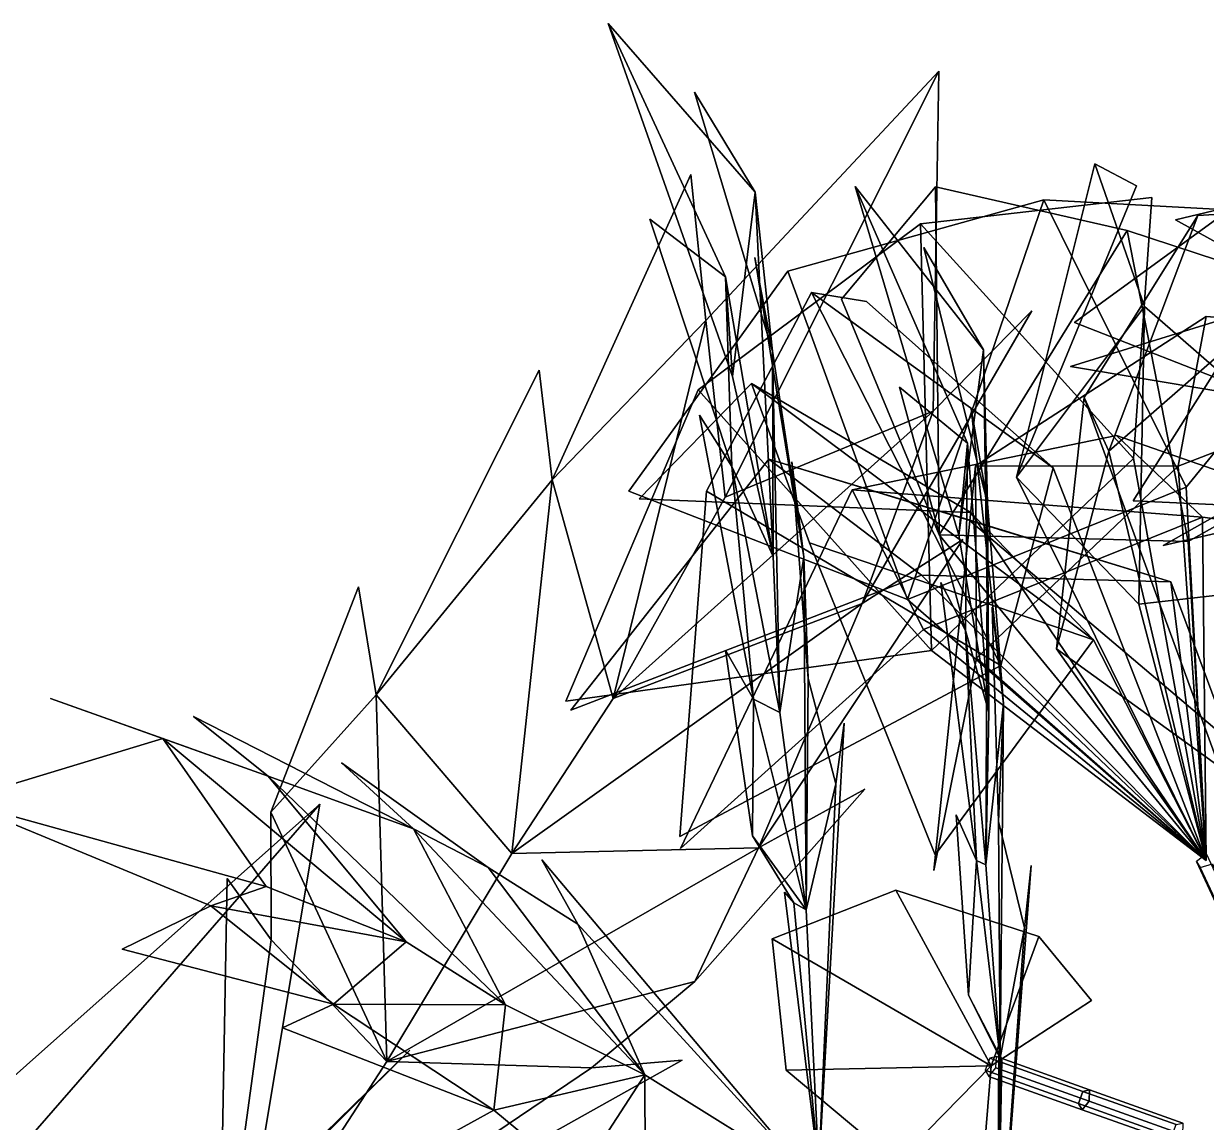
# Model space of a CAD drawing. Header units: metres. Extents: x -317 to 277, y -489 to 236.
# Drawn here: x 9.7 to 93.2, y -6.4 to 71.2 of the extents above; entities that cross this region are included whole.
import ezdxf

# ---------------------------------------------------------------- set-up
doc = ezdxf.new("R2010")
doc.units = ezdxf.units.M

msp = doc.modelspace()

# ---------------------------------------------------------------- linework, layer by layer
at = {"layer": 'Newplan_1Pdcel', "color": 3}
for points in [[(95.9978, 6.6089, 477.4405), (93.2118, 12.5831, 481.7184), (92.5128, 12.0548, 482.001), (95.2989, 6.08059, 477.7232)], [(95.2989, 6.08059, 477.7232), (92.5128, 12.0548, 482.001), (92.7853, 11.6208, 482.7846), (95.5714, 5.6466, 478.5067)], [(95.5714, 5.6466, 478.5067), (92.7853, 11.6208, 482.7846), (93.6461, 11.8914, 482.9673), (96.4322, 5.9172, 478.6895)], [(84.5003, -4.173, 475.4673), (77.9168, -1.824, 479.0579), (77.5923, -2.685, 479.0261), (84.1758, -5.03407, 475.4355)], [(84.9667, -4.06908, 476.2542), (78.3832, -1.72, 479.8449), (77.9168, -1.824, 479.0579), (84.5003, -4.173, 475.4673)], [(84.9347, -4.8648, 476.7162), (78.3512, -2.5157, 480.3069), (78.3832, -1.72, 479.8449), (84.9667, -4.06908, 476.2542)], [(84.1758, -5.03407, 475.4355), (77.5923, -2.685, 479.0261), (77.8648, -3.119, 479.8097), (84.4483, -5.468, 476.219)], [(84.4483, -5.468, 476.219), (77.8648, -3.119, 479.8097), (78.3512, -2.5157, 480.3069), (84.9347, -4.8648, 476.7162)], [(91.08386, -6.5221, 471.8766), (84.5003, -4.173, 475.4673), (84.1758, -5.03407, 475.4355), (90.7593, -7.3831, 471.8448)], [(91.5502, -6.4181, 472.6636), (84.9667, -4.06908, 476.2542), (84.5003, -4.173, 475.4673), (91.08386, -6.5221, 471.8766)], [(91.5182, -7.2138, 473.1256), (84.9347, -4.8648, 476.7162), (84.9667, -4.06908, 476.2542), (91.5502, -6.4181, 472.6636)], [(91.03182, -7.8171, 472.6284), (84.4483, -5.468, 476.219), (84.9347, -4.8648, 476.7162), (91.5182, -7.2138, 473.1256)], [(90.7593, -7.3831, 471.8448), (84.1758, -5.03407, 475.4355), (84.4483, -5.468, 476.219), (91.03182, -7.8171, 472.6284)]]:
    msp.add_3dface(points, dxfattribs=at)
at = {"layer": 'Newplan_1Petal1', "color": 3}
for points in [[(103.7506, 64.5225, 493.1291), (83.8926, 50.07581, 492.8666), (108.7108, 40.4001, 494.9382)], [(103.7506, 64.5225, 493.1291), (108.7108, 40.4001, 494.9382), (83.8926, 50.07581, 492.8666)], [(85.3382, 61.2812, 498.9664), (88.2768, 59.7347, 474.6336), (79.8024, 39.1785, 489.4483)], [(85.3382, 61.2812, 498.9664), (79.8024, 39.1785, 489.4483), (88.2768, 59.7347, 474.6336)], [(79.8024, 39.1785, 489.4483), (88.8344, 51.2256, 515.79), (85.3382, 61.2812, 498.9664)], [(79.8024, 39.1785, 489.4483), (85.3382, 61.2812, 498.9664), (88.8344, 51.2256, 515.79)], [(91.03986, 57.3426, 476.0572), (106.0113, 60.9185, 500.5232), (112.8092, 45.2877, 485.2832)], [(91.03986, 57.3426, 476.0572), (112.8092, 45.2877, 485.2832), (106.0113, 60.9185, 500.5232)], [(74.09116, 59.6567, 493.7316), (67.449, 51.7263, 471.4582), (74.3385, 35.09454, 491.2007)], [(74.09116, 59.6567, 493.7316), (74.3385, 35.09454, 491.2007), (67.449, 51.7263, 471.4582)], [(74.3385, 35.09454, 491.2007), (87.6166, 56.5799, 508.0133), (74.09116, 59.6567, 493.7316)], [(74.3385, 35.09454, 491.2007), (74.09116, 59.6567, 493.7316), (87.6166, 56.5799, 508.0133)], [(72.1063, 30.5305, 495.6915), (81.725, 58.7479, 501.3352), (63.6566, 53.7105, 494.6622)], [(72.1063, 30.5305, 495.6915), (63.6566, 53.7105, 494.6622), (81.725, 58.7479, 501.3352)], [(91.7912, 38.4545, 498.2299), (81.725, 58.7479, 501.3352), (72.1063, 30.5305, 495.6915)], [(91.7912, 38.4545, 498.2299), (72.1063, 30.5305, 495.6915), (81.725, 58.7479, 501.3352)], [(89.3552, 58.9127, 474.0924), (73.02405, 57.04364, 497.8688), (88.06865, 40.4855, 493.1483)], [(89.3552, 58.9127, 474.0924), (88.06865, 40.4855, 493.1483), (73.02405, 57.04364, 497.8688)], [(107.2314, 57.3571, 487.807), (81.725, 58.7479, 501.3352), (91.7912, 38.4545, 498.2299)], [(107.2314, 57.3571, 487.807), (91.7912, 38.4545, 498.2299), (81.725, 58.7479, 501.3352)], [(86.3365, 41.00415, 491.3398), (84.5936, 44.8021, 521.3919), (92.6201, 57.6444, 508.4683)], [(86.3365, 41.00415, 491.3398), (92.6201, 57.6444, 508.4683), (84.5936, 44.8021, 521.3919)], [(92.6201, 57.6444, 508.4683), (106.3091, 58.4516, 488.0949), (86.3365, 41.00415, 491.3398)], [(92.6201, 57.6444, 508.4683), (86.3365, 41.00415, 491.3398), (106.3091, 58.4516, 488.0949)], [(100.7767, 57.6267, 505.5735), (88.03295, 37.5021, 511.5493), (112.1042, 36.4024, 500.0074)], [(100.7767, 57.6267, 505.5735), (112.1042, 36.4024, 500.0074), (88.03295, 37.5021, 511.5493)], [(73.812, 26.9307, 501.4998), (73.02405, 57.04364, 497.8688), (57.3364, 45.3241, 501.4638)], [(73.812, 26.9307, 501.4998), (57.3364, 45.3241, 501.4638), (73.02405, 57.04364, 497.8688)], [(88.06865, 40.4855, 493.1483), (73.02405, 57.04364, 497.8688), (73.812, 26.9307, 501.4998)], [(88.06865, 40.4855, 493.1483), (73.812, 26.9307, 501.4998), (73.02405, 57.04364, 497.8688)], [(91.9353, 34.6229, 503.3194), (87.6166, 56.5799, 508.0133), (74.3385, 35.09454, 491.2007)], [(91.9353, 34.6229, 503.3194), (74.3385, 35.09454, 491.2007), (87.6166, 56.5799, 508.0133)], [(114.9812, 47.5824, 505.6169), (87.6166, 56.5799, 508.0133), (91.9353, 34.6229, 503.3194)], [(114.9812, 47.5824, 505.6169), (91.9353, 34.6229, 503.3194), (87.6166, 56.5799, 508.0133)], [(83.6254, 46.991, 495.975), (107.4712, 54.3653, 510.553), (109.3326, 42.6673, 490.9958)], [(83.6254, 46.991, 495.975), (109.3326, 42.6673, 490.9958), (107.4712, 54.3653, 510.553)], [(63.6566, 53.7105, 494.6622), (52.4311, 38.1726, 479.3105), (72.1063, 30.5305, 495.6915)], [(63.6566, 53.7105, 494.6622), (72.1063, 30.5305, 495.6915), (52.4311, 38.1726, 479.3105)], [(78.7062, 25.8769, 506.0732), (65.3369, 52.2159, 499.1373), (57.9075, 38.1828, 511.1476)], [(78.7062, 25.8769, 506.0732), (57.9075, 38.1828, 511.1476), (65.3369, 52.2159, 499.1373)], [(82.4032, 39.8235, 490.3076), (65.3369, 52.2159, 499.1373), (78.7062, 25.8769, 506.0732)], [(82.4032, 39.8235, 490.3076), (78.7062, 25.8769, 506.0732), (65.3369, 52.2159, 499.1373)], [(69.2079, 51.5656, 470.4998), (65.3369, 52.2159, 499.1373), (82.4032, 39.8235, 490.3076)], [(69.2079, 51.5656, 470.4998), (82.4032, 39.8235, 490.3076), (65.3369, 52.2159, 499.1373)], [(88.4551, 30.2031, 506.8064), (88.8344, 51.2256, 515.79), (79.8024, 39.1785, 489.4483)], [(88.4551, 30.2031, 506.8064), (79.8024, 39.1785, 489.4483), (88.8344, 51.2256, 515.79)], [(110.1526, 32.6815, 521.8869), (88.8344, 51.2256, 515.79), (88.4551, 30.2031, 506.8064)], [(110.1526, 32.6815, 521.8869), (88.4551, 30.2031, 506.8064), (88.8344, 51.2256, 515.79)], [(91.2307, 39.9503, 495.9133), (76.9065, 39.9744, 522.6604), (93.1913, 50.503, 518.152)], [(91.2307, 39.9503, 495.9133), (93.1913, 50.503, 518.152), (76.9065, 39.9744, 522.6604)], [(93.1913, 50.503, 518.152), (114.3729, 48.8926, 505.829), (91.2307, 39.9503, 495.9133)], [(93.1913, 50.503, 518.152), (91.2307, 39.9503, 495.9133), (114.3729, 48.8926, 505.829)], [(90.1722, 34.3606, 513.741), (115.2075, 48.4592, 516.9009), (110.0561, 38.9268, 496.7667)], [(90.1722, 34.3606, 513.741), (110.0561, 38.9268, 496.7667), (115.2075, 48.4592, 516.9009)], [(57.3364, 45.3241, 501.4638), (47.9751, 23.3622, 495.706), (73.812, 26.9307, 501.4998)], [(57.3364, 45.3241, 501.4638), (73.812, 26.9307, 501.4998), (47.9751, 23.3622, 495.706)], [(53.1645, 37.6406, 478.1657), (61.09609, 45.7924, 504.7393), (76.5876, 36.6779, 490.6067)], [(53.1645, 37.6406, 478.1657), (76.5876, 36.6779, 490.6067), (61.09609, 45.7924, 504.7393)], [(85.2402, 27.7025, 507.9648), (61.09609, 45.7924, 504.7393), (65.1895, 34.546, 520.6495)], [(85.2402, 27.7025, 507.9648), (65.1895, 34.546, 520.6495), (61.09609, 45.7924, 504.7393)], [(76.5876, 36.6779, 490.6067), (61.09609, 45.7924, 504.7393), (85.2402, 27.7025, 507.9648)], [(76.5876, 36.6779, 490.6067), (85.2402, 27.7025, 507.9648), (61.09609, 45.7924, 504.7393)], [(82.6395, 27.05753, 507.1055), (84.5936, 44.8021, 521.3919), (86.3365, 41.00415, 491.3398)], [(82.6395, 27.05753, 507.1055), (86.3365, 41.00415, 491.3398), (84.5936, 44.8021, 521.3919)], [(94.1091, 18.7565, 529.5529), (84.5936, 44.8021, 521.3919), (82.6395, 27.05753, 507.1055)], [(94.1091, 18.7565, 529.5529), (82.6395, 27.05753, 507.1055), (84.5936, 44.8021, 521.3919)], [(92.9364, 36.3505, 501.7216), (68.2054, 38.2702, 519.194), (86.871, 42.1167, 524.9537)], [(92.9364, 36.3505, 501.7216), (86.871, 42.1167, 524.9537), (68.2054, 38.2702, 519.194)], [(86.871, 42.1167, 524.9537), (109.9169, 34.08227, 522.2245), (92.9364, 36.3505, 501.7216)], [(86.871, 42.1167, 524.9537), (92.9364, 36.3505, 501.7216), (109.9169, 34.08227, 522.2245)], [(82.6395, 27.05753, 507.1055), (86.3365, 41.00415, 491.3398), (93.2099, 12.125, 482.3569)], [(82.6395, 27.05753, 507.1055), (93.2099, 12.125, 482.3569), (86.3365, 41.00415, 491.3398)], [(48.3359, 22.7397, 494.4356), (62.3139, 40.4382, 512.516), (73.1074, 32.2581, 494.0937)], [(48.3359, 22.7397, 494.4356), (73.1074, 32.2581, 494.0937), (62.3139, 40.4382, 512.516)], [(90.7041, 31.7865, 506.2124), (62.3139, 40.4382, 512.516), (76.4365, 36.1705, 525.8843)], [(90.7041, 31.7865, 506.2124), (76.4365, 36.1705, 525.8843), (62.3139, 40.4382, 512.516)], [(73.1074, 32.2581, 494.0937), (62.3139, 40.4382, 512.516), (90.7041, 31.7865, 506.2124)], [(73.1074, 32.2581, 494.0937), (90.7041, 31.7865, 506.2124), (62.3139, 40.4382, 512.516)], [(88.06865, 40.4855, 493.1483), (73.812, 26.9307, 501.4998), (93.2099, 12.125, 482.3569)], [(88.06865, 40.4855, 493.1483), (93.2099, 12.125, 482.3569), (73.812, 26.9307, 501.4998)], [(73.9619, 11.4094, 525.9601), (76.9065, 39.9744, 522.6604), (76.974, 26.3955, 504.2648)], [(73.9619, 11.4094, 525.9601), (76.974, 26.3955, 504.2648), (76.9065, 39.9744, 522.6604)], [(76.974, 26.3955, 504.2648), (76.9065, 39.9744, 522.6604), (91.2307, 39.9503, 495.9133)], [(76.974, 26.3955, 504.2648), (91.2307, 39.9503, 495.9133), (76.9065, 39.9744, 522.6604)], [(76.974, 26.3955, 504.2648), (91.2307, 39.9503, 495.9133), (93.2099, 12.125, 482.3569)], [(76.974, 26.3955, 504.2648), (93.2099, 12.125, 482.3569), (91.2307, 39.9503, 495.9133)], [(82.4032, 39.8235, 490.3076), (78.7062, 25.8769, 506.0732), (93.2099, 12.125, 482.3569)], [(82.4032, 39.8235, 490.3076), (93.2099, 12.125, 482.3569), (78.7062, 25.8769, 506.0732)], [(91.7912, 38.4545, 498.2299), (72.1063, 30.5305, 495.6915), (93.2099, 12.125, 482.3569)], [(91.7912, 38.4545, 498.2299), (93.2099, 12.125, 482.3569), (72.1063, 30.5305, 495.6915)], [(88.4551, 30.2031, 506.8064), (79.8024, 39.1785, 489.4483), (93.2099, 12.125, 482.3569)], [(88.4551, 30.2031, 506.8064), (93.2099, 12.125, 482.3569), (79.8024, 39.1785, 489.4483)], [(57.9075, 38.1828, 511.1476), (56.03898, 13.8032, 513.4401), (78.7062, 25.8769, 506.0732)], [(57.9075, 38.1828, 511.1476), (78.7062, 25.8769, 506.0732), (56.03898, 13.8032, 513.4401)], [(56.0858, 12.965, 512.2456), (68.2054, 38.2702, 519.194), (73.2514, 28.4265, 499.1832)], [(56.0858, 12.965, 512.2456), (73.2514, 28.4265, 499.1832), (68.2054, 38.2702, 519.194)], [(73.2514, 28.4265, 499.1832), (68.2054, 38.2702, 519.194), (92.9364, 36.3505, 501.7216)], [(73.2514, 28.4265, 499.1832), (92.9364, 36.3505, 501.7216), (68.2054, 38.2702, 519.194)], [(73.2514, 28.4265, 499.1832), (92.9364, 36.3505, 501.7216), (93.2099, 12.125, 482.3569)], [(73.2514, 28.4265, 499.1832), (93.2099, 12.125, 482.3569), (92.9364, 36.3505, 501.7216)], [(76.4365, 36.1705, 525.8843), (94.8989, 20.5285, 530.0768), (90.7041, 31.7865, 506.2124)], [(76.4365, 36.1705, 525.8843), (90.7041, 31.7865, 506.2124), (94.8989, 20.5285, 530.0768)], [(76.5876, 36.6779, 490.6067), (85.2402, 27.7025, 507.9648), (93.2099, 12.125, 482.3569)], [(76.5876, 36.6779, 490.6067), (93.2099, 12.125, 482.3569), (85.2402, 27.7025, 507.9648)], [(91.9353, 34.6229, 503.3194), (74.3385, 35.09454, 491.2007), (93.2099, 12.125, 482.3569)], [(91.9353, 34.6229, 503.3194), (93.2099, 12.125, 482.3569), (74.3385, 35.09454, 491.2007)], [(65.1895, 34.546, 520.6495), (74.07121, 12.5201, 526.9014), (85.2402, 27.7025, 507.9648)], [(65.1895, 34.546, 520.6495), (85.2402, 27.7025, 507.9648), (74.07121, 12.5201, 526.9014)], [(73.1074, 32.2581, 494.0937), (90.7041, 31.7865, 506.2124), (93.2099, 12.125, 482.3569)], [(73.1074, 32.2581, 494.0937), (93.2099, 12.125, 482.3569), (90.7041, 31.7865, 506.2124)]]:
    msp.add_3dface(points, dxfattribs=at)
at = {"layer": 'Newplan_FruitU', "color": 3}
for points in [[(78.02017, -2.3755, 479.6081), (71.2911, 10.03149, 482.7818), (62.557, 6.5842, 483.8724)], [(78.02017, -2.3755, 479.6081), (62.557, 6.5842, 483.8724), (71.2911, 10.03149, 482.7818)], [(78.02017, -2.3755, 479.6081), (81.3809, 6.7537, 478.9987), (71.2911, 10.03149, 482.7818)], [(78.02017, -2.3755, 479.6081), (71.2911, 10.03149, 482.7818), (81.3809, 6.7537, 478.9987)], [(78.02017, -2.3755, 479.6081), (85.0944, 2.2287, 476.453), (81.3809, 6.7537, 478.9987)], [(78.02017, -2.3755, 479.6081), (81.3809, 6.7537, 478.9987), (85.0944, 2.2287, 476.453)], [(78.02017, -2.3755, 479.6081), (62.557, 6.5842, 483.8724), (63.5323, -2.6747, 480.399)], [(78.02017, -2.3755, 479.6081), (63.5323, -2.6747, 480.399), (62.557, 6.5842, 483.8724)], [(78.02017, -2.3755, 479.6081), (63.5323, -2.6747, 480.399), (71.3396, -9.1907, 476.0886)], [(78.02017, -2.3755, 479.6081), (71.3396, -9.1907, 476.0886), (63.5323, -2.6747, 480.399)], [(78.02017, -2.3755, 479.6081), (71.3396, -9.1907, 476.0886), (77.441, -9.538, 474.3691)], [(78.02017, -2.3755, 479.6081), (77.441, -9.538, 474.3691), (71.3396, -9.1907, 476.0886)]]:
    msp.add_3dface(points, dxfattribs=at)
at = {"layer": 'Newplan_Leaf', "color": 3}
for points in [[(59.2571, 53.3115, 452.4565), (50.9752, 71.1773, 450.6658), (59.7522, 46.2683, 441.1548)], [(59.2571, 53.3115, 452.4565), (59.7522, 46.2683, 441.1548), (50.9752, 71.1773, 450.6658)], [(59.7522, 46.2683, 441.1548), (50.9752, 71.1773, 450.6658), (61.3635, 59.2797, 438.7699)], [(59.7522, 46.2683, 441.1548), (61.3635, 59.2797, 438.7699), (50.9752, 71.1773, 450.6658)], [(57.8679, 50.2326, 269.7546), (74.3121, 67.8167, 266.7429), (59.2463, 37.756, 259.2757)], [(57.8679, 50.2326, 269.7546), (59.2463, 37.756, 259.2757), (74.3121, 67.8167, 266.7429)], [(59.2463, 37.756, 259.2757), (74.3121, 67.8167, 266.7429), (73.9247, 43.8225, 263.1636)], [(59.2463, 37.756, 259.2757), (73.9247, 43.8225, 263.1636), (74.3121, 67.8167, 266.7429)], [(61.3635, 59.2797, 438.7699), (57.0755, 66.3344, 437.0329), (62.572, 48.07466, 431.0492)], [(61.3635, 59.2797, 438.7699), (62.572, 48.07466, 431.0492), (57.0755, 66.3344, 437.0329)], [(47.01371, 38.9901, 263.6898), (56.81, 60.5225, 270.1553), (57.8679, 50.2326, 269.7546)], [(47.01371, 38.9901, 263.6898), (57.8679, 50.2326, 269.7546), (56.81, 60.5225, 270.1553)], [(76.3477, 41.58, 444.6761), (68.4159, 59.6908, 444.4141), (75.7363, 35.08726, 433.055)], [(76.3477, 41.58, 444.6761), (75.7363, 35.08726, 433.055), (68.4159, 59.6908, 444.4141)], [(75.7363, 35.08726, 433.055), (68.4159, 59.6908, 444.4141), (77.4865, 48.1606, 431.1566)], [(75.7363, 35.08726, 433.055), (77.4865, 48.1606, 431.1566), (68.4159, 59.6908, 444.4141)], [(62.6175, 33.5699, 436.0584), (59.7522, 46.2683, 441.1548), (61.3635, 59.2797, 438.7699)], [(62.6175, 33.5699, 436.0584), (61.3635, 59.2797, 438.7699), (59.7522, 46.2683, 441.1548)], [(62.6175, 33.5699, 436.0584), (61.3635, 59.2797, 438.7699), (62.572, 48.07466, 431.0492)], [(62.6175, 33.5699, 436.0584), (62.572, 48.07466, 431.0492), (61.3635, 59.2797, 438.7699)], [(59.6997, 39.9362, 449.7127), (53.9159, 57.3822, 457.5628), (59.2571, 53.3115, 452.4565)], [(59.6997, 39.9362, 449.7127), (59.2571, 53.3115, 452.4565), (53.9159, 57.3822, 457.5628)], [(77.4865, 48.1606, 431.1566), (73.2565, 55.3848, 430.1121), (77.7693, 37.3214, 422.8466)], [(77.4865, 48.1606, 431.1566), (77.7693, 37.3214, 422.8466), (73.2565, 55.3848, 430.1121)], [(62.572, 48.07466, 431.0492), (61.3417, 54.6742, 429.5844), (64.7883, 33.5436, 422.4109)], [(62.572, 48.07466, 431.0492), (64.7883, 33.5436, 422.4109), (61.3417, 54.6742, 429.5844)], [(59.6997, 39.9362, 449.7127), (59.2571, 53.3115, 452.4565), (62.6175, 33.5699, 436.0584)], [(59.6997, 39.9362, 449.7127), (62.6175, 33.5699, 436.0584), (59.2571, 53.3115, 452.4565)], [(59.2571, 53.3115, 452.4565), (59.7522, 46.2683, 441.1548), (62.6175, 33.5699, 436.0584)], [(59.2571, 53.3115, 452.4565), (62.6175, 33.5699, 436.0584), (59.7522, 46.2683, 441.1548)], [(47.01371, 38.9901, 263.6898), (57.8679, 50.2326, 269.7546), (51.3357, 23.5442, 253.8259)], [(47.01371, 38.9901, 263.6898), (51.3357, 23.5442, 253.8259), (57.8679, 50.2326, 269.7546)], [(57.8679, 50.2326, 269.7546), (59.2463, 37.756, 259.2757), (51.3357, 23.5442, 253.8259)], [(57.8679, 50.2326, 269.7546), (51.3357, 23.5442, 253.8259), (59.2463, 37.756, 259.2757)], [(73.9247, 43.8225, 263.1636), (80.8952, 50.9073, 260.2688), (68.9093, 30.249, 254.7021)], [(73.9247, 43.8225, 263.1636), (68.9093, 30.249, 254.7021), (80.8952, 50.9073, 260.2688)], [(63.08868, 22.5526, 431.3267), (62.572, 48.07466, 431.0492), (64.7883, 33.5436, 422.4109)], [(63.08868, 22.5526, 431.3267), (64.7883, 33.5436, 422.4109), (62.572, 48.07466, 431.0492)], [(63.08868, 22.5526, 431.3267), (62.6175, 33.5699, 436.0584), (62.572, 48.07466, 431.0492)], [(63.08868, 22.5526, 431.3267), (62.572, 48.07466, 431.0492), (62.6175, 33.5699, 436.0584)], [(77.8448, 22.5922, 427.1507), (75.7363, 35.08726, 433.055), (77.4865, 48.1606, 431.1566)], [(77.8448, 22.5922, 427.1507), (77.4865, 48.1606, 431.1566), (75.7363, 35.08726, 433.055)], [(77.8448, 22.5922, 427.1507), (77.4865, 48.1606, 431.1566), (77.7693, 37.3214, 422.8466)], [(77.8448, 22.5922, 427.1507), (77.7693, 37.3214, 422.8466), (77.4865, 48.1606, 431.1566)], [(34.585, 23.7992, 256.4489), (46.09484, 46.7269, 266.9124), (47.01371, 38.9901, 263.6898)], [(34.585, 23.7992, 256.4489), (47.01371, 38.9901, 263.6898), (46.09484, 46.7269, 266.9124)], [(76.2164, 28.3479, 441.2823), (71.5483, 45.514, 450.3914), (76.3477, 41.58, 444.6761)], [(76.2164, 28.3479, 441.2823), (76.3477, 41.58, 444.6761), (71.5483, 45.514, 450.3914)], [(51.3357, 23.5442, 253.8259), (73.9247, 43.8225, 263.1636), (68.9093, 30.249, 254.7021)], [(51.3357, 23.5442, 253.8259), (68.9093, 30.249, 254.7021), (73.9247, 43.8225, 263.1636)], [(51.3357, 23.5442, 253.8259), (59.2463, 37.756, 259.2757), (73.9247, 43.8225, 263.1636)], [(51.3357, 23.5442, 253.8259), (73.9247, 43.8225, 263.1636), (59.2463, 37.756, 259.2757)], [(61.2458, 23.5062, 445.4292), (57.4162, 43.5517, 455.0911), (59.6997, 39.9362, 449.7127)], [(61.2458, 23.5062, 445.4292), (59.6997, 39.9362, 449.7127), (57.4162, 43.5517, 455.0911)], [(77.7693, 37.3214, 422.8466), (76.5962, 44.01027, 421.7989), (78.8948, 23.1836, 413.3842)], [(77.7693, 37.3214, 422.8466), (78.8948, 23.1836, 413.3842), (76.5962, 44.01027, 421.7989)], [(76.3477, 41.58, 444.6761), (75.7363, 35.08726, 433.055), (77.8448, 22.5922, 427.1507)], [(76.3477, 41.58, 444.6761), (77.8448, 22.5922, 427.1507), (75.7363, 35.08726, 433.055)], [(76.2164, 28.3479, 441.2823), (76.3477, 41.58, 444.6761), (77.8448, 22.5922, 427.1507)], [(76.2164, 28.3479, 441.2823), (77.8448, 22.5922, 427.1507), (76.3477, 41.58, 444.6761)], [(64.7883, 33.5436, 422.4109), (63.9452, 40.2632, 420.6804), (65.0891, 24.9706, 417.2085)], [(64.7883, 33.5436, 422.4109), (65.0891, 24.9706, 417.2085), (63.9452, 40.2632, 420.6804)], [(61.2458, 23.5062, 445.4292), (59.6997, 39.9362, 449.7127), (63.08868, 22.5526, 431.3267)], [(61.2458, 23.5062, 445.4292), (63.08868, 22.5526, 431.3267), (59.6997, 39.9362, 449.7127)], [(59.6997, 39.9362, 449.7127), (62.6175, 33.5699, 436.0584), (63.08868, 22.5526, 431.3267)], [(59.6997, 39.9362, 449.7127), (63.08868, 22.5526, 431.3267), (62.6175, 33.5699, 436.0584)], [(34.585, 23.7992, 256.4489), (47.01371, 38.9901, 263.6898), (44.1843, 12.6073, 247.0405)], [(34.585, 23.7992, 256.4489), (44.1843, 12.6073, 247.0405), (47.01371, 38.9901, 263.6898)], [(47.01371, 38.9901, 263.6898), (51.3357, 23.5442, 253.8259), (44.1843, 12.6073, 247.0405)], [(47.01371, 38.9901, 263.6898), (44.1843, 12.6073, 247.0405), (51.3357, 23.5442, 253.8259)], [(77.6414, 11.8111, 421.886), (77.7693, 37.3214, 422.8466), (78.8948, 23.1836, 413.3842)], [(77.6414, 11.8111, 421.886), (78.8948, 23.1836, 413.3842), (77.7693, 37.3214, 422.8466)], [(77.6414, 11.8111, 421.886), (77.8448, 22.5922, 427.1507), (77.7693, 37.3214, 422.8466)], [(77.6414, 11.8111, 421.886), (77.7693, 37.3214, 422.8466), (77.8448, 22.5922, 427.1507)], [(68.9093, 30.249, 254.7021), (76.01888, 34.7808, 254.6292), (61.5896, 13.01861, 245.3641)], [(68.9093, 30.249, 254.7021), (61.5896, 13.01861, 245.3641), (76.01888, 34.7808, 254.6292)], [(64.951, 8.6438, 425.5482), (63.08868, 22.5526, 431.3267), (64.7883, 33.5436, 422.4109)], [(64.951, 8.6438, 425.5482), (64.7883, 33.5436, 422.4109), (63.08868, 22.5526, 431.3267)], [(64.951, 8.6438, 425.5482), (64.7883, 33.5436, 422.4109), (65.0891, 24.9706, 417.2085)], [(64.951, 8.6438, 425.5482), (65.0891, 24.9706, 417.2085), (64.7883, 33.5436, 422.4109)], [(76.9795, 12.1163, 436.1216), (74.4738, 31.7464, 446.9944), (76.2164, 28.3479, 441.2823)], [(76.9795, 12.1163, 436.1216), (76.2164, 28.3479, 441.2823), (74.4738, 31.7464, 446.9944)], [(27.1681, 15.5269, 251.1474), (33.3395, 31.432, 260.1574), (34.585, 23.7992, 256.4489)], [(27.1681, 15.5269, 251.1474), (34.585, 23.7992, 256.4489), (33.3395, 31.432, 260.1574)], [(44.1843, 12.6073, 247.0405), (68.9093, 30.249, 254.7021), (61.5896, 13.01861, 245.3641)], [(44.1843, 12.6073, 247.0405), (61.5896, 13.01861, 245.3641), (68.9093, 30.249, 254.7021)], [(44.1843, 12.6073, 247.0405), (51.3357, 23.5442, 253.8259), (68.9093, 30.249, 254.7021)], [(44.1843, 12.6073, 247.0405), (68.9093, 30.249, 254.7021), (51.3357, 23.5442, 253.8259)], [(78.8948, 23.1836, 413.3842), (78.08891, 29.9966, 412.0457), (78.547, 14.87, 407.7793)], [(78.8948, 23.1836, 413.3842), (78.547, 14.87, 407.7793), (78.08891, 29.9966, 412.0457)], [(76.9795, 12.1163, 436.1216), (76.2164, 28.3479, 441.2823), (77.6414, 11.8111, 421.886)], [(76.9795, 12.1163, 436.1216), (77.6414, 11.8111, 421.886), (76.2164, 28.3479, 441.2823)], [(76.2164, 28.3479, 441.2823), (77.8448, 22.5922, 427.1507), (77.6414, 11.8111, 421.886)], [(76.2164, 28.3479, 441.2823), (77.6414, 11.8111, 421.886), (77.8448, 22.5922, 427.1507)], [(61.1636, 13.848, 442.7152), (59.2538, 26.9704, 451.1641), (61.2458, 23.5062, 445.4292)], [(61.1636, 13.848, 442.7152), (61.2458, 23.5062, 445.4292), (59.2538, 26.9704, 451.1641)], [(64.951, 8.6438, 425.5482), (65.0891, 24.9706, 417.2085), (67.05724, 17.5323, 418.0436)], [(64.951, 8.6438, 425.5482), (67.05724, 17.5323, 418.0436), (65.0891, 24.9706, 417.2085)], [(19.5406, 20.7231, 464.5245), (11.6032, 23.5552, 464.9125), (26.9747, 18.07986, 453.3723)], [(19.5406, 20.7231, 464.5245), (26.9747, 18.07986, 453.3723), (11.6032, 23.5552, 464.9125)], [(27.1681, 15.5269, 251.1474), (34.585, 23.7992, 256.4489), (35.3372, -2.07656, 239.7684)], [(27.1681, 15.5269, 251.1474), (35.3372, -2.07656, 239.7684), (34.585, 23.7992, 256.4489)], [(34.585, 23.7992, 256.4489), (44.1843, 12.6073, 247.0405), (35.3372, -2.07656, 239.7684)], [(34.585, 23.7992, 256.4489), (35.3372, -2.07656, 239.7684), (44.1843, 12.6073, 247.0405)], [(61.1636, 13.848, 442.7152), (61.2458, 23.5062, 445.4292), (64.951, 8.6438, 425.5482)], [(61.1636, 13.848, 442.7152), (64.951, 8.6438, 425.5482), (61.2458, 23.5062, 445.4292)], [(61.2458, 23.5062, 445.4292), (63.08868, 22.5526, 431.3267), (64.951, 8.6438, 425.5482)], [(61.2458, 23.5062, 445.4292), (64.951, 8.6438, 425.5482), (63.08868, 22.5526, 431.3267)], [(78.6635, -1.837, 415.3288), (77.6414, 11.8111, 421.886), (78.8948, 23.1836, 413.3842)], [(78.6635, -1.837, 415.3288), (78.8948, 23.1836, 413.3842), (77.6414, 11.8111, 421.886)], [(78.6635, -1.837, 415.3288), (78.8948, 23.1836, 413.3842), (78.547, 14.87, 407.7793)], [(78.6635, -1.837, 415.3288), (78.547, 14.87, 407.7793), (78.8948, 23.1836, 413.3842)], [(26.9747, 18.07986, 453.3723), (21.687, 22.2928, 454.5991), (37.2285, 14.3583, 440.2692)], [(26.9747, 18.07986, 453.3723), (37.2285, 14.3583, 440.2692), (21.687, 22.2928, 454.5991)], [(67.05724, 17.5323, 418.0436), (67.6494, 21.8103, 415.0917), (65.8482, -9.6186, 417.7227)], [(67.05724, 17.5323, 418.0436), (65.8482, -9.6186, 417.7227), (67.6494, 21.8103, 415.0917)], [(26.8397, 10.2808, 460.6176), (5.00914, 16.3304, 477.1943), (19.5406, 20.7231, 464.5245)], [(26.8397, 10.2808, 460.6176), (19.5406, 20.7231, 464.5245), (5.00914, 16.3304, 477.1943)], [(36.7187, 6.3685, 451.533), (19.5406, 20.7231, 464.5245), (26.9747, 18.07986, 453.3723)], [(36.7187, 6.3685, 451.533), (26.9747, 18.07986, 453.3723), (19.5406, 20.7231, 464.5245)], [(36.7187, 6.3685, 451.533), (26.8397, 10.2808, 460.6176), (19.5406, 20.7231, 464.5245)], [(36.7187, 6.3685, 451.533), (19.5406, 20.7231, 464.5245), (26.8397, 10.2808, 460.6176)], [(37.2285, 14.3583, 440.2692), (32.137, 19.00756, 441.418), (42.5, 11.6202, 432.1842)], [(37.2285, 14.3583, 440.2692), (42.5, 11.6202, 432.1842), (32.137, 19.00756, 441.418)], [(43.7246, 1.9371, 442.8571), (26.9747, 18.07986, 453.3723), (37.2285, 14.3583, 440.2692)], [(43.7246, 1.9371, 442.8571), (37.2285, 14.3583, 440.2692), (26.9747, 18.07986, 453.3723)], [(43.7246, 1.9371, 442.8571), (36.7187, 6.3685, 451.533), (26.9747, 18.07986, 453.3723)], [(43.7246, 1.9371, 442.8571), (26.9747, 18.07986, 453.3723), (36.7187, 6.3685, 451.533)], [(61.5896, 13.01861, 245.3641), (69.1023, 17.1549, 245.4775), (57.09216, 3.5808, 238.8642)], [(61.5896, 13.01861, 245.3641), (57.09216, 3.5808, 238.8642), (69.1023, 17.1549, 245.4775)], [(65.8482, -9.6186, 417.7227), (64.951, 8.6438, 425.5482), (67.05724, 17.5323, 418.0436)], [(65.8482, -9.6186, 417.7227), (67.05724, 17.5323, 418.0436), (64.951, 8.6438, 425.5482)], [(3.9014, -7.6308, 832.51), (30.6166, 16.09212, 838.7181), (2.7469, -15.8694, 809.5305)], [(3.9014, -7.6308, 832.51), (2.7469, -15.8694, 809.5305), (30.6166, 16.09212, 838.7181)], [(2.7469, -15.8694, 809.5305), (30.6166, 16.09212, 838.7181), (25.9033, -12.06116, 816.353)], [(2.7469, -15.8694, 809.5305), (25.9033, -12.06116, 816.353), (30.6166, 16.09212, 838.7181)], [(22.9192, 8.9211, 473.281), (5.00914, 16.3304, 477.1943), (26.8397, 10.2808, 460.6176)], [(22.9192, 8.9211, 473.281), (26.8397, 10.2808, 460.6176), (5.00914, 16.3304, 477.1943)], [(27.1823, 6.5203, 248.1364), (27.1681, 15.5269, 251.1474), (35.3372, -2.07656, 239.7684)], [(27.1823, 6.5203, 248.1364), (35.3372, -2.07656, 239.7684), (27.1681, 15.5269, 251.1474)], [(76.4246, 2.6061, 432.9748), (75.5524, 15.3398, 442.1573), (76.9795, 12.1163, 436.1216)], [(76.4246, 2.6061, 432.9748), (76.9795, 12.1163, 436.1216), (75.5524, 15.3398, 442.1573)], [(53.554, -3.0049, 432.4037), (37.2285, 14.3583, 440.2692), (42.5, 11.6202, 432.1842)], [(53.554, -3.0049, 432.4037), (42.5, 11.6202, 432.1842), (37.2285, 14.3583, 440.2692)], [(53.554, -3.0049, 432.4037), (43.7246, 1.9371, 442.8571), (37.2285, 14.3583, 440.2692)], [(53.554, -3.0049, 432.4037), (37.2285, 14.3583, 440.2692), (43.7246, 1.9371, 442.8571)], [(78.6635, -1.837, 415.3288), (78.547, 14.87, 407.7793), (80.3821, 7.3581, 408.0999)], [(78.6635, -1.837, 415.3288), (80.3821, 7.3581, 408.0999), (78.547, 14.87, 407.7793)], [(64.08918, 9.1226, 437.3292), (61.1636, 13.848, 442.7152), (64.951, 8.6438, 425.5482)], [(64.08918, 9.1226, 437.3292), (64.951, 8.6438, 425.5482), (61.1636, 13.848, 442.7152)], [(35.3372, -2.07656, 239.7684), (61.5896, 13.01861, 245.3641), (57.09216, 3.5808, 238.8642)], [(35.3372, -2.07656, 239.7684), (57.09216, 3.5808, 238.8642), (61.5896, 13.01861, 245.3641)], [(35.3372, -2.07656, 239.7684), (44.1843, 12.6073, 247.0405), (61.5896, 13.01861, 245.3641)], [(35.3372, -2.07656, 239.7684), (61.5896, 13.01861, 245.3641), (44.1843, 12.6073, 247.0405)], [(48.8341, 7.6173, 430.2467), (46.297, 12.1555, 429.6703), (65.2575, -10.2908, 418.0682)], [(48.8341, 7.6173, 430.2467), (65.2575, -10.2908, 418.0682), (46.297, 12.1555, 429.6703)], [(76.4246, 2.6061, 432.9748), (76.9795, 12.1163, 436.1216), (78.6635, -1.837, 415.3288)], [(76.4246, 2.6061, 432.9748), (78.6635, -1.837, 415.3288), (76.9795, 12.1163, 436.1216)], [(76.9795, 12.1163, 436.1216), (77.6414, 11.8111, 421.886), (78.6635, -1.837, 415.3288)], [(76.9795, 12.1163, 436.1216), (78.6635, -1.837, 415.3288), (77.6414, 11.8111, 421.886)], [(80.3821, 7.3581, 408.0999), (80.843, 11.7608, 405.3126), (78.4436, -19.7115, 406.61)], [(80.3821, 7.3581, 408.0999), (78.4436, -19.7115, 406.61), (80.843, 11.7608, 405.3126)], [(23.4994, -20.2861, 228.6393), (24.08166, 10.857, 251.7116), (27.1823, 6.5203, 248.1364)], [(23.4994, -20.2861, 228.6393), (27.1823, 6.5203, 248.1364), (24.08166, 10.857, 251.7116)], [(53.554, -3.0049, 432.4037), (42.5, 11.6202, 432.1842), (48.8341, 7.6173, 430.2467)], [(53.554, -3.0049, 432.4037), (48.8341, 7.6173, 430.2467), (42.5, 11.6202, 432.1842)], [(22.9192, 8.9211, 473.281), (26.8397, 10.2808, 460.6176), (36.7187, 6.3685, 451.533)], [(22.9192, 8.9211, 473.281), (36.7187, 6.3685, 451.533), (26.8397, 10.2808, 460.6176)], [(65.8482, -9.6186, 417.7227), (63.4367, 9.8739, 442.4648), (64.08918, 9.1226, 437.3292)], [(65.8482, -9.6186, 417.7227), (64.08918, 9.1226, 437.3292), (63.4367, 9.8739, 442.4648)], [(31.582, 1.9863, 465.3131), (16.6712, 5.8523, 478.0473), (22.9192, 8.9211, 473.281)], [(31.582, 1.9863, 465.3131), (22.9192, 8.9211, 473.281), (16.6712, 5.8523, 478.0473)], [(31.582, 1.9863, 465.3131), (22.9192, 8.9211, 473.281), (36.7187, 6.3685, 451.533)], [(31.582, 1.9863, 465.3131), (36.7187, 6.3685, 451.533), (22.9192, 8.9211, 473.281)], [(64.08918, 9.1226, 437.3292), (64.951, 8.6438, 425.5482), (65.8482, -9.6186, 417.7227)], [(64.08918, 9.1226, 437.3292), (65.8482, -9.6186, 417.7227), (64.951, 8.6438, 425.5482)], [(65.2575, -10.2908, 418.0682), (53.554, -3.0049, 432.4037), (48.8341, 7.6173, 430.2467)], [(65.2575, -10.2908, 418.0682), (48.8341, 7.6173, 430.2467), (53.554, -3.0049, 432.4037)], [(78.4436, -19.7115, 406.61), (78.6635, -1.837, 415.3288), (80.3821, 7.3581, 408.0999)], [(78.4436, -19.7115, 406.61), (80.3821, 7.3581, 408.0999), (78.6635, -1.837, 415.3288)], [(27.1823, 6.5203, 248.1364), (35.3372, -2.07656, 239.7684), (23.4994, -20.2861, 228.6393)], [(27.1823, 6.5203, 248.1364), (23.4994, -20.2861, 228.6393), (35.3372, -2.07656, 239.7684)], [(31.582, 1.9863, 465.3131), (36.7187, 6.3685, 451.533), (43.7246, 1.9371, 442.8571)], [(31.582, 1.9863, 465.3131), (43.7246, 1.9371, 442.8571), (36.7187, 6.3685, 451.533)], [(35.3372, -2.07656, 239.7684), (57.09216, 3.5808, 238.8642), (49.8078, -2.5121, 238.8491)], [(35.3372, -2.07656, 239.7684), (49.8078, -2.5121, 238.8491), (57.09216, 3.5808, 238.8642)], [(78.7774, -1.9144, 427.1501), (76.4246, 2.6061, 432.9748), (78.6635, -1.837, 415.3288)], [(78.7774, -1.9144, 427.1501), (78.6635, -1.837, 415.3288), (76.4246, 2.6061, 432.9748)], [(42.9107, -5.4903, 454.9961), (27.9836, 0.2982, 470.9181), (31.582, 1.9863, 465.3131)], [(42.9107, -5.4903, 454.9961), (31.582, 1.9863, 465.3131), (27.9836, 0.2982, 470.9181)], [(42.9107, -5.4903, 454.9961), (31.582, 1.9863, 465.3131), (43.7246, 1.9371, 442.8571)], [(42.9107, -5.4903, 454.9961), (43.7246, 1.9371, 442.8571), (31.582, 1.9863, 465.3131)], [(42.9107, -5.4903, 454.9961), (43.7246, 1.9371, 442.8571), (53.554, -3.0049, 432.4037)], [(42.9107, -5.4903, 454.9961), (53.554, -3.0049, 432.4037), (43.7246, 1.9371, 442.8571)], [(25.9033, -12.06116, 816.353), (36.9743, -1.2567, 816.6332), (15.3504, -22.7744, 796.3143)], [(25.9033, -12.06116, 816.353), (15.3504, -22.7744, 796.3143), (36.9743, -1.2567, 816.6332)], [(78.4436, -19.7115, 406.61), (78.5654, -1.4003, 432.3517), (78.7774, -1.9144, 427.1501)], [(78.4436, -19.7115, 406.61), (78.7774, -1.9144, 427.1501), (78.5654, -1.4003, 432.3517)], [(49.8078, -2.5121, 238.8491), (56.1952, -1.9632, 238.5296), (23.4994, -20.2861, 228.6393)], [(49.8078, -2.5121, 238.8491), (23.4994, -20.2861, 228.6393), (56.1952, -1.9632, 238.5296)], [(23.4994, -20.2861, 228.6393), (35.3372, -2.07656, 239.7684), (49.8078, -2.5121, 238.8491)], [(23.4994, -20.2861, 228.6393), (49.8078, -2.5121, 238.8491), (35.3372, -2.07656, 239.7684)], [(78.7774, -1.9144, 427.1501), (78.6635, -1.837, 415.3288), (78.4436, -19.7115, 406.61)], [(78.7774, -1.9144, 427.1501), (78.4436, -19.7115, 406.61), (78.6635, -1.837, 415.3288)], [(48.7966, -10.3742, 448.5033), (42.9107, -5.4903, 454.9961), (53.554, -3.0049, 432.4037)], [(48.7966, -10.3742, 448.5033), (53.554, -3.0049, 432.4037), (42.9107, -5.4903, 454.9961)], [(53.595, -9.01266, 442.5855), (48.7966, -10.3742, 448.5033), (53.554, -3.0049, 432.4037)], [(53.595, -9.01266, 442.5855), (53.554, -3.0049, 432.4037), (48.7966, -10.3742, 448.5033)], [(53.595, -9.01266, 442.5855), (53.554, -3.0049, 432.4037), (65.2575, -10.2908, 418.0682)], [(53.595, -9.01266, 442.5855), (65.2575, -10.2908, 418.0682), (53.554, -3.0049, 432.4037)], [(48.7966, -10.3742, 448.5033), (39.6622, -7.2785, 460.9212), (42.9107, -5.4903, 454.9961)], [(48.7966, -10.3742, 448.5033), (42.9107, -5.4903, 454.9961), (39.6622, -7.2785, 460.9212)]]:
    msp.add_3dface(points, dxfattribs=at)

doc.saveas('drawing.dxf')
